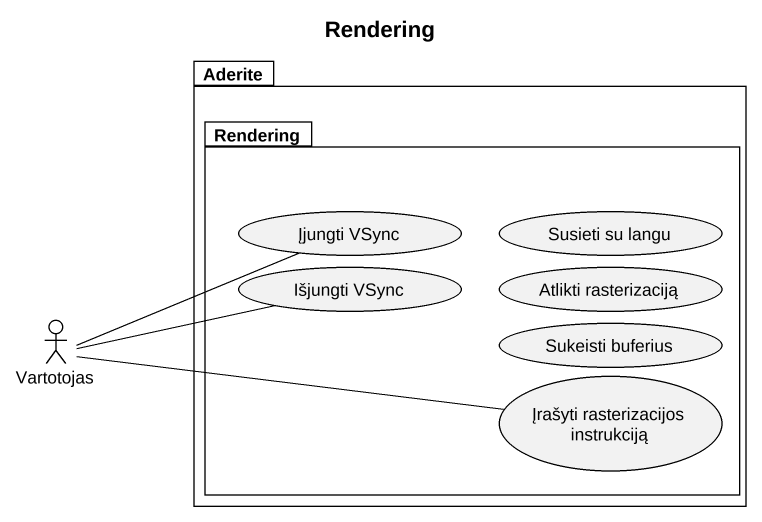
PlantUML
@startuml
title Rendering
package Aderite {
  package Rendering {
    usecase "Įjungti VSync" as Įjungti_VSync
    usecase "Susieti su langu" as Susieti_su_langu
    usecase "Išjungti VSync" as Išjungti_VSync
    usecase "Atlikti rasterizaciją" as Atlikti_rasterizaciją
    usecase "Sukeisti buferius" as Sukeisti_buferius
    usecase "Įrašyti rasterizacijos instrukciją" as Įrašyti_rasterizacijos
  }
}
actor Vartotojas
Vartotojas -right- Įjungti_VSync
Vartotojas -right- Išjungti_VSync
Vartotojas -right- Įrašyti_rasterizacijos
@enduml
